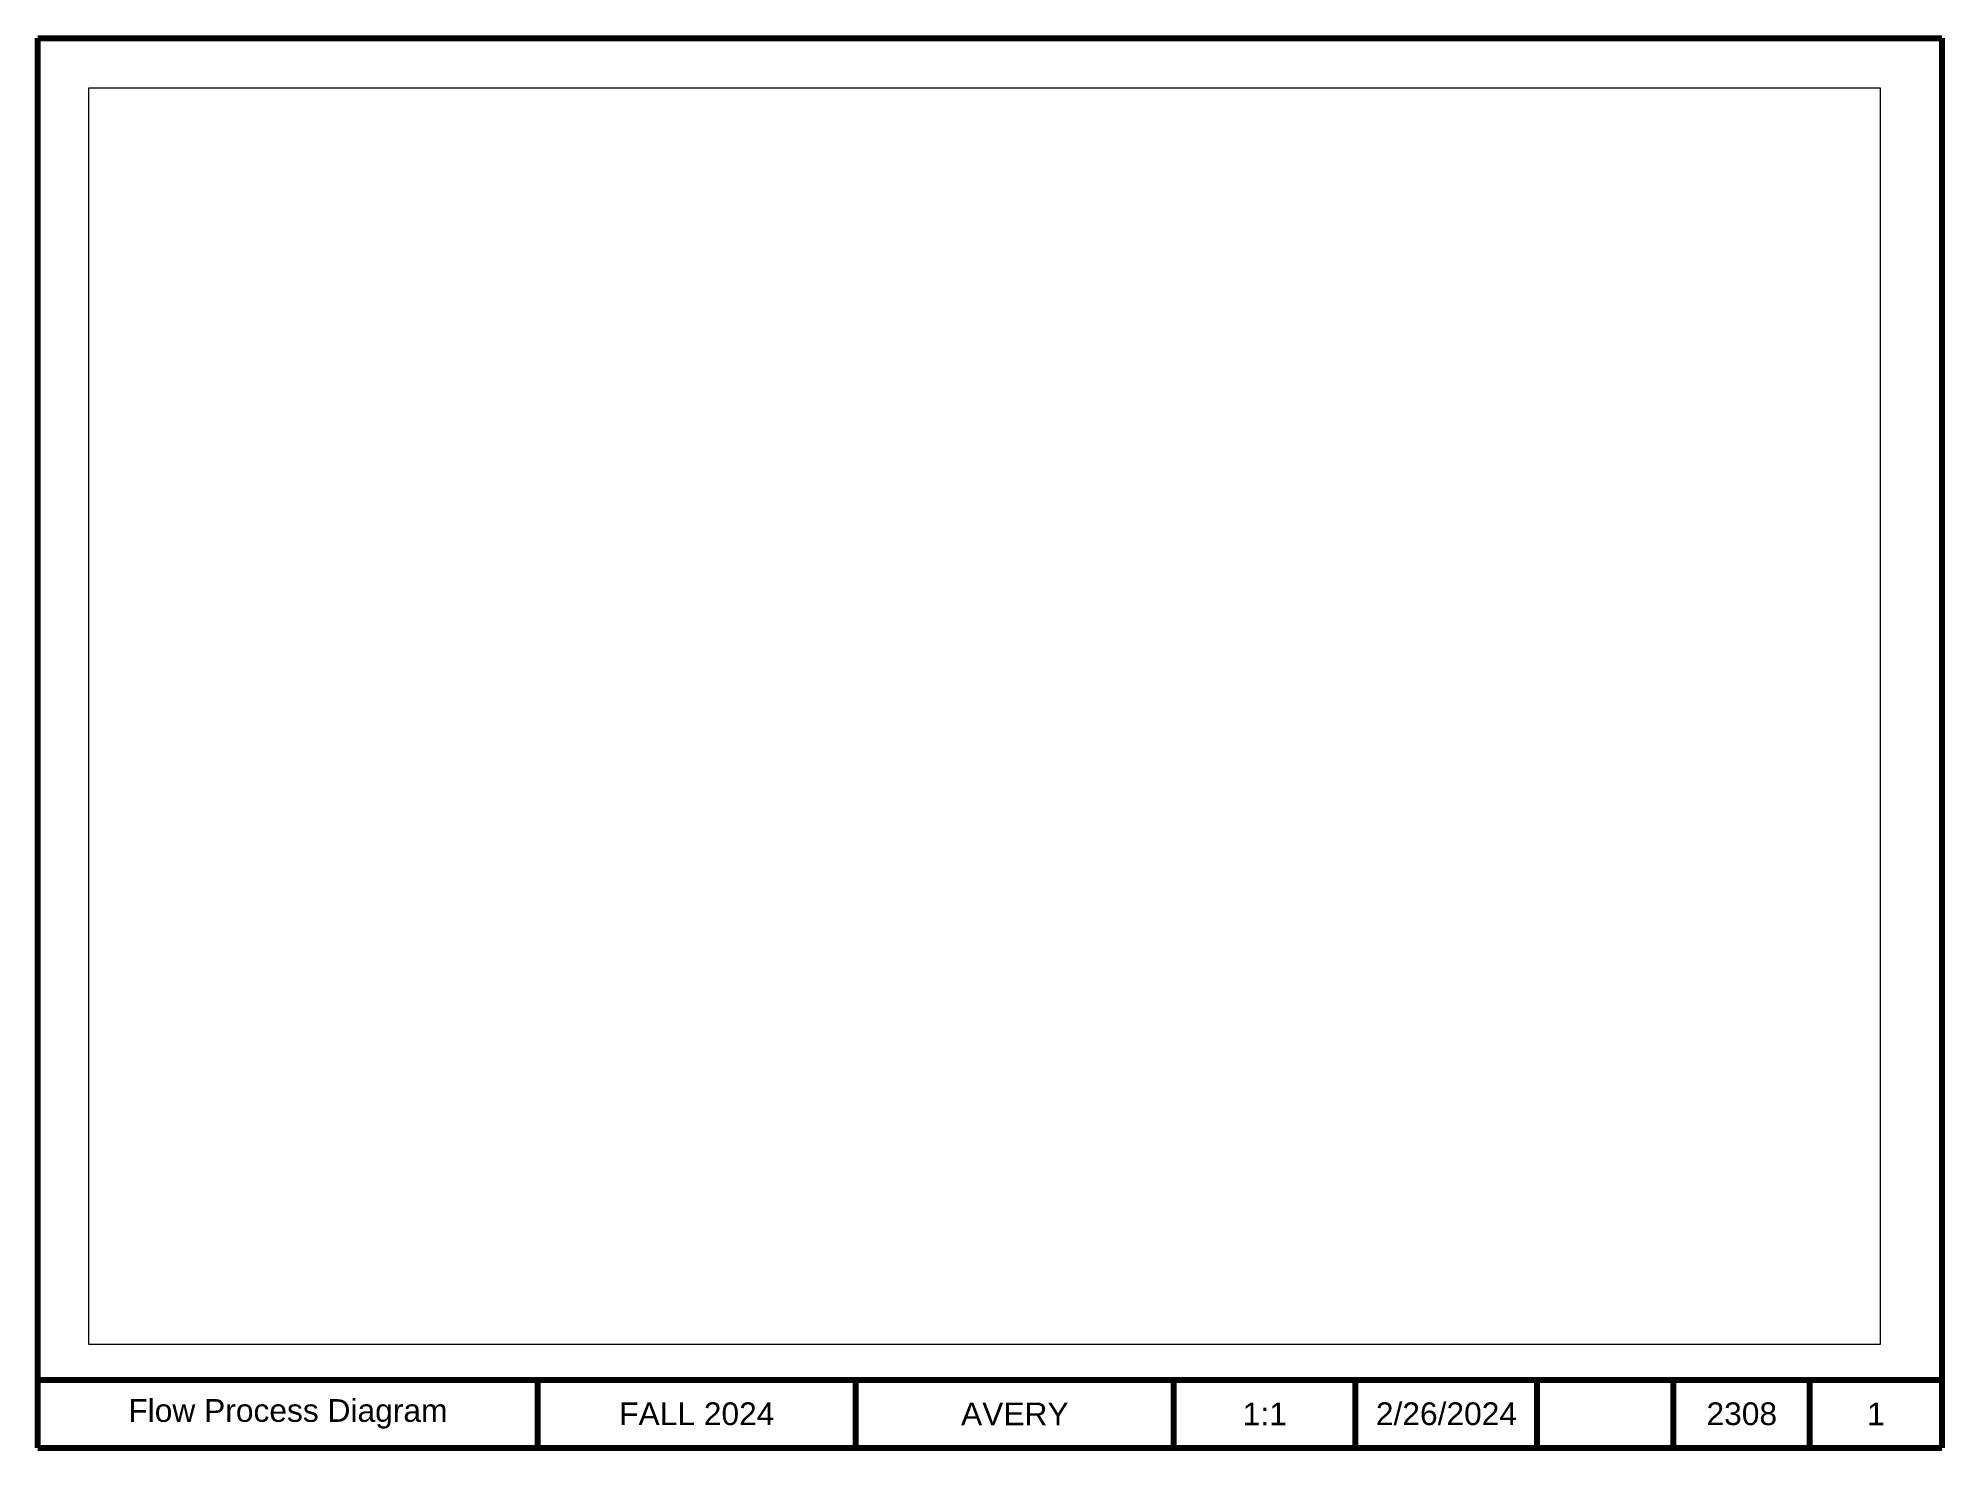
# Paper-space layout '1' of a CAD drawing. Header units: inches. Extents: x 0 to 10.5, y 0.1 to 7.8.
import ezdxf

# ---------------------------------------------------------------- set-up
doc = ezdxf.new("R2010")
doc.units = ezdxf.units.IN
doc.header["$MEASUREMENT"] = 0
doc.layers.add('Border', color=5, linetype='Continuous', lineweight=80)
doc.layers.add('Text', color=7, linetype='Continuous', lineweight=30)
doc.layers.add('VP', color=8, linetype='Continuous', plot=False)
doc.styles.get("Standard").update_dxf_attribs({"font": 'arial.ttf'})

psp = doc.layouts.new('1')

# ---------------------------------------------------------------- linework, layer by layer
at = {"layer": 'Border'}
for p, q in [((0.008, 0.053), (0.008, 7.812)), ((0.008, 7.812), (10.484, 7.812)), ((10.484, 7.812), (10.484, 0.053)), ((0.008, 0.428), (10.484, 0.428)), ((2.758, 0.053), (2.758, 0.428)), ((4.508, 0.053), (4.508, 0.428)), ((6.258, 0.053), (6.258, 0.428)), ((7.258, 0.053), (7.258, 0.428)), ((8.258, 0.053), (8.258, 0.428)), ((9.008, 0.053), (9.008, 0.428)), ((9.758, 0.053), (9.758, 0.428)), ((0.008, 0.053), (10.484, 0.053))]:
    psp.add_line(p, q, dxfattribs=at)

# ---------------------------------------------------------------- texts
at = {"layer": 'Text', "char_height": 0.125, "attachment_point": 5}
for s, width, insert in [('Flow Process Diagram', 2.75, (1.383, 0.24)), ('FALL 2024', 1.75, (3.633, 0.24)), ('AVERY', 1.75, (5.383, 0.24)), ('1:1', 1, (6.758, 0.24)), ('2/26/2024', 1, (7.758, 0.24)), ('2308', 0.75, (9.383, 0.24)), ('1', 0.7258, (10.121, 0.24))]:
    psp.add_mtext_dynamic_manual_height_columns(s, width=width, gutter_width=0.625, heights=[0], dxfattribs=dict(at, insert=insert))

# ---------------------------------------------------------------- viewports
at = {"layer": 'VP'}
psp.add_viewport(center=(5.216, 4.08), size=(9.861, 6.91206), view_center_point=(4819.9261, 3847.1096), view_height=3.45603, dxfattribs=at)

doc.saveas('drawing.dxf')
